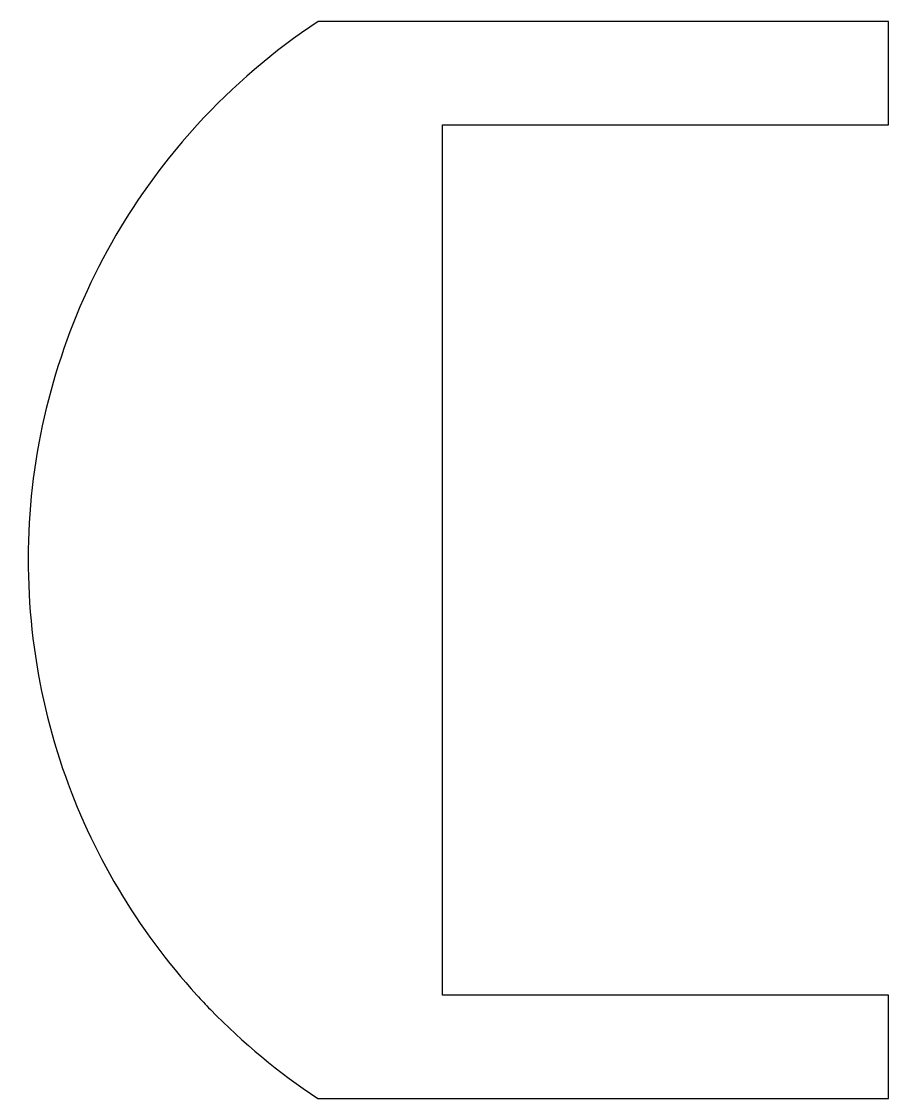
# Model space of a CAD drawing. Header units: millimetres. Extents: x -337 to -226, y -69 to 69.
import ezdxf

# ---------------------------------------------------------------- set-up
doc = ezdxf.new("R2010")
doc.units = ezdxf.units.MM
doc.header["$MEASUREMENT"] = 0

msp = doc.modelspace()

# ---------------------------------------------------------------- linework, layer by layer
for p, q in [((-225.74, 68.78), (-298.62, 68.78)), ((-225.74, 55.57), (-225.74, 68.78)), ((-282.74, -55.57), (-282.74, 55.57)), ((-282.74, 55.57), (-225.74, 55.57)), ((-225.74, -55.57), (-282.74, -55.57)), ((-225.74, -68.78), (-225.74, -55.57)), ((-298.66, -68.78), (-225.74, -68.78))]:
    msp.add_line(p, q)
msp.add_open_spline([(-298.62, 68.78), (-304.29, 65.04), (-309.49, 60.58), (-314.08, 55.57)], degree=3)
for points, knots in [([(-314.08, 55.57), (-317.51, 51.82), (-320.6, 47.75), (-323.28, 43.43), (-329.69, 33.1), (-333.77, 21.34), (-335.14, 9.27), (-336.51, -2.79), (-335.17, -15.14), (-331.26, -26.62), (-327.61, -37.31), (-321.73, -47.23), (-314.12, -55.57)], [-0.740598, -0.740598, -0.740598, -0.740598, -0.555466, -0.555466, -0.555466, -0.11295, -0.11295, -0.11295, 0.328749, 0.328749, 0.328749, 0.739914, 0.739914, 0.739914, 0.739914]), ([(-314.12, -55.57), (-313.55, -56.2), (-312.97, -56.81), (-312.38, -57.42), (-308.23, -61.69), (-303.63, -65.51), (-298.66, -68.78)], [0.7399136, 0.7399136, 0.7399136, 0.7399136, 0.7708322, 0.7708322, 0.7708322, 0.987399, 0.987399, 0.987399, 0.987399])]:
    msp.add_open_spline(points, degree=3, knots=knots)

doc.saveas('drawing.dxf')
